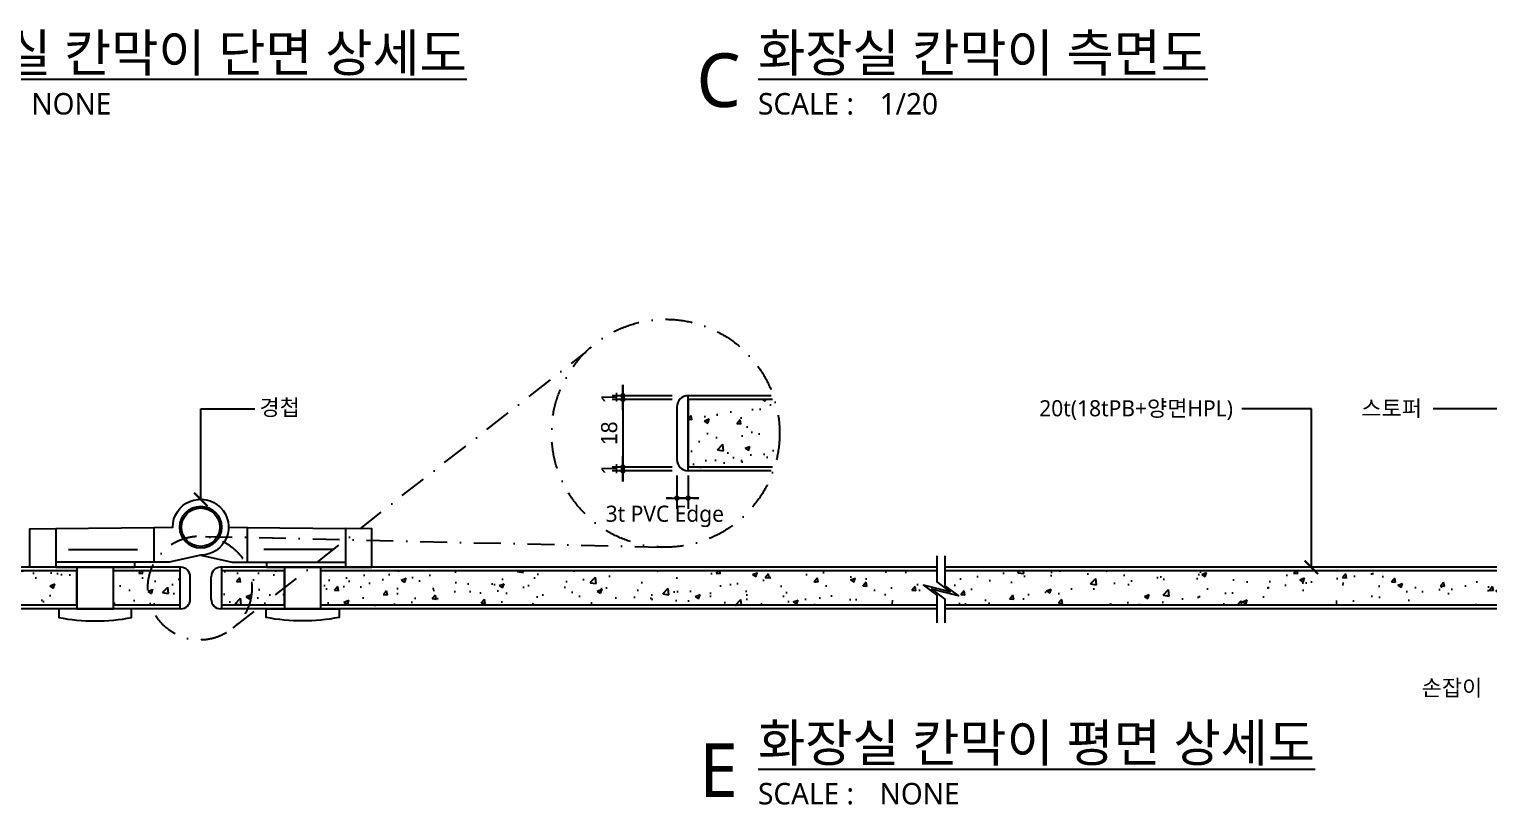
# Model space of a CAD drawing. Header units: millimetres. Extents: x 1125 to 16121, y 592 to 10995.
# Drawn here: x 4563 to 10000, y 864 to 3755 of the extents above; entities that cross this region are included whole.
import ezdxf
from ezdxf.enums import TextEntityAlignment as Align

# ---------------------------------------------------------------- set-up
doc = ezdxf.new("R2010")
doc.units = ezdxf.units.MM
doc.header["$LTSCALE"] = 20
doc.linetypes.add('DASHDOT-AGI', pattern=[10, 5, -2.5, 0, -2.5])
doc.layers.get('Defpoints').update_dxf_attribs({"color": 137})
for name, color, linetype in [('3TXT', 3, 'Continuous'), ('DEFAULT', 4, 'Continuous'), ('DIM', 7, 'Continuous'), ('HAT', 5, 'Continuous'), ('SYM', 7, 'Continuous'), ('SYM-LEAD', 6, 'Continuous'), ('TAG', 6, 'Continuous')]:
    doc.layers.add(name, color=color, linetype=linetype)
doc.styles.add('굴림체(옥산)', font='malgun.ttf')
doc.styles.add('맑은고딕', font='malgun.ttf')
doc.styles.add('스타일1', font='malgun.ttf')
doc.styles.add('스타일2', font='malgun.ttf')
doc.dimstyles.new('CJA-1', dxfattribs={"dimscale": 50, "dimtxt": 3, "dimasz": 1, "dimexe": 2, "dimexo": 3, "dimgap": 1, "dimtad": 1, "dimdec": 0, "dimdsep": 46, "dimlunit": 6, "dimtxsty": '굴림체(옥산)', "dimblk": 'CJDOT', "dimcen": 0.09, "dimclrd": 256, "dimclre": 256, "dimclrt": 3, "dimazin": 2, "dimtfac": 1, "dimtdec": 0, "dimtix": 1, "dimtmove": 2, "dimatfit": 3, "dimldrblk": 'CJDOT', "dimfxl": 1, "dimtolj": 1, "dimtzin": 0, "dimarcsym": 0})
doc.dimstyles.new('DIM-QD 1', dxfattribs={"dimtxt": 3, "dimasz": 1.5, "dimexe": 1, "dimexo": 0, "dimgap": 1, "dimtad": 1, "dimdec": 3, "dimdsep": 46, "dimlunit": 6, "dimtxsty": '굴림체(옥산)', "dimblk1": 'ARCHTICK', "dimblk2": 'ARCHTICK', "dimsah": 1, "dimcen": 0, "dimclrd": 256, "dimclre": 256, "dimclrt": 3, "dimazin": 2, "dimtfac": 1, "dimtdec": 3, "dimtix": 1, "dimtmove": 2, "dimatfit": 3, "dimldrblk": 'ARCHTICK', "dimfxl": 1, "dimtolj": 1, "dimtzin": 0, "dimarcsym": 0})
pattern_1 = [(50, (-141767.73, -26787.91), (182.18467, -15.93909), [19.05, -209.55]), (355, (-141767.73, -26787.91), (-35.24283, 191.05664), [15.24, -167.64]), (100.451, (-141752.55, -26789.24), (146.9425, 175.11669), [16.19, -178.09]), (46.1842, (-141767.73, -26737.1), (271.07904, -42.04233), [28.575, -314.325]), (96.6356, (-141745.14, -26740.61), (237.40423, 247.42556), [24.285, -267.135]), (351.184, (-141767.73, -26737.1), (237.4046, 247.4251), [22.86, -251.46]), (21, (-141742.33, -26749.81), (151.61488, -102.26552), [19.05, -209.55]), (326, (-141742.33, -26749.81), (61.80203, 184.18797), [15.24, -167.64]), (71.4514, (-141729.7, -26758.33), (213.4165, 81.92286), [16.19, -178.09]), (37.5, (-141767.73, -26787.91), (3.088603, 84.55504), [0, -165.608, 0, -170.18, 0, -168.275]), (7.5, (-141767.73, -26787.91), (66.81966, 100.180575), [0, -97.028, 0, -161.798, 0, -64.135]), (327.5, (-141824.37, -26787.91), (135.590595, -5.728744), [0, -63.5, 0, -198.12, 0, -262.89]), (317.5, (-141849.77, -26787.91), (148.12918, 25.42649), [0, -82.55, 0, -131.572, 0, -186.69])]

# ---------------------------------------------------------------- blocks, each defined once
blk = doc.blocks.new('CJDOT')
blk.add_line((-2, 0), (2, 0))
at = {"const_width": 0.5}
blk.add_lwpolyline([(-0.25, 0, 1), (0.25, 0, 1)], format="xyb", close=True, dxfattribs=at)
blk = doc.blocks.new('*D6')
at = {"layer": 'Defpoints', "color": 0, "transparency": 16777216}
for p in [(6774.7, 2375.3), (7017.8, 2389.3), (7017.8, 2375.3)]:
    blk.add_point(p, dxfattribs=at)
at = {"layer": 'DIM', "lineweight": -2, "transparency": 16777216}
for p, q in [((6774.7, 2409.3), (6774.7, 2429.3)), ((6957.8, 2389.3), (6734.7, 2389.3)), ((6957.8, 2375.3), (6734.7, 2375.3)), ((6774.7, 2389.3), (6774.7, 2375.3)), ((6774.7, 2355.3), (6774.7, 2335.3))]:
    blk.add_line(p, q, dxfattribs=at)
at = {"layer": 'DIM', "lineweight": -2, "transparency": 16777216, "xscale": 20, "yscale": 20, "zscale": 20}
for p, rotation in [((6774.7, 2389.3), 270), ((6774.7, 2375.3), 90)]:
    blk.add_blockref('CJDOT', p, dxfattribs=dict(at, rotation=rotation))
at = {"layer": 'DIM', "color": 3, "transparency": 16777216, "insert": (6723.9, 2382.3), "char_height": 60, "attachment_point": 5, "rotation": 90, "style": '맑은고딕'}
blk.add_mtext('\\A1;{\\fGulim|b0|i0|c0|p49;1}', dxfattribs=at)
blk = doc.blocks.new('*D7')
at = {"layer": 'Defpoints', "color": 0, "transparency": 16777216}
for p in [(7017.8, 2375.3), (6774.7, 2123.3), (7017.8, 2123.3)]:
    blk.add_point(p, dxfattribs=at)
at = {"layer": 'DIM', "lineweight": -2, "transparency": 16777216}
for p, q in [((6957.8, 2375.3), (6734.7, 2375.3)), ((6774.7, 2355.3), (6774.7, 2143.3)), ((6957.8, 2123.3), (6734.7, 2123.3))]:
    blk.add_line(p, q, dxfattribs=at)
at = {"layer": 'DIM', "lineweight": -2, "transparency": 16777216, "xscale": 20, "yscale": 20, "zscale": 20}
for p, rotation in [((6774.7, 2375.3), 90), ((6774.7, 2123.3), 270)]:
    blk.add_blockref('CJDOT', p, dxfattribs=dict(at, rotation=rotation))
at = {"layer": 'DIM', "color": 3, "transparency": 16777216, "insert": (6723.9, 2249.3), "char_height": 60, "attachment_point": 5, "rotation": 90, "style": '맑은고딕'}
blk.add_mtext('\\A1;{\\fGulim|b0|i0|c0|p49;18}', dxfattribs=at)
blk = doc.blocks.new('*D8')
at = {"layer": 'Defpoints', "color": 0, "transparency": 16777216}
for p in [(6975.8, 2151.3), (7017.8, 2151.3), (6975.8, 2007.5)]:
    blk.add_point(p, dxfattribs=at)
at = {"layer": 'DIM', "lineweight": -2, "transparency": 16777216}
for p, q in [((6975.8, 2091.3), (6975.8, 1967.5)), ((7017.8, 2091.3), (7017.8, 1967.5)), ((6955.8, 2007.5), (6935.8, 2007.5)), ((7017.8, 2007.5), (6975.8, 2007.5)), ((7037.8, 2007.5), (7057.8, 2007.5))]:
    blk.add_line(p, q, dxfattribs=at)
at = {"layer": 'DIM', "lineweight": -2, "transparency": 16777216, "xscale": 20, "yscale": 20, "zscale": 20}
blk.add_blockref('CJDOT', (6975.8, 2007.5), dxfattribs=at)
at = {"layer": 'DIM', "lineweight": -2, "transparency": 16777216, "xscale": 20, "yscale": 20, "zscale": 20, "rotation": 180}
blk.add_blockref('CJDOT', (7017.8, 2007.5), dxfattribs=at)
blk = doc.blocks.new('*D9')
at = {"layer": 'Defpoints', "color": 0, "transparency": 16777216}
for p in [(7017.8, 2123.3), (6774.7, 2109.3), (7017.8, 2109.3)]:
    blk.add_point(p, dxfattribs=at)
at = {"layer": 'DIM', "lineweight": -2, "transparency": 16777216}
for p, q in [((6957.8, 2123.3), (6734.7, 2123.3)), ((6774.7, 2143.3), (6774.7, 2163.3)), ((6774.7, 2123.3), (6774.7, 2109.3)), ((6957.8, 2109.3), (6734.7, 2109.3)), ((6774.7, 2089.3), (6774.7, 2069.3))]:
    blk.add_line(p, q, dxfattribs=at)
at = {"layer": 'DIM', "lineweight": -2, "transparency": 16777216, "xscale": 20, "yscale": 20, "zscale": 20}
for p, rotation in [((6774.7, 2123.3), 270), ((6774.7, 2109.3), 90)]:
    blk.add_blockref('CJDOT', p, dxfattribs=dict(at, rotation=rotation))
at = {"layer": 'DIM', "color": 3, "transparency": 16777216, "insert": (6723.9, 2116.3), "char_height": 60, "attachment_point": 5, "rotation": 90, "style": '맑은고딕'}
blk.add_mtext('\\A1;{\\fGulim|b0|i0|c0|p49;1}', dxfattribs=at)
blk = doc.blocks.new('dwgtitle')
at = {"layer": '3TXT', "color": 3, "style": '스타일1'}
blk.add_text('SCALE :', height=400, dxfattribs=at).set_placement((523758, 1042197))
for tag, p, height in [('%%UTITLE', (523758, 1042996), 700), ('1/100', (526022, 1042197), 400)]:
    blk.add_attdef(tag, p, '', height=height, dxfattribs=at)
at = {"layer": '3TXT', "color": 6, "style": '스타일2'}
blk.add_attdef('A', text='', height=1000, dxfattribs=at).set_placement((523022, 1042837), align=Align.MIDDLE)
blk = doc.blocks.new('_ArchTick')
at = {"color": 0, "linetype": 'ByBlock', "const_width": 0.15}
blk.add_lwpolyline([(-0.5, -0.5), (0.5, 0.5)], dxfattribs=at)

msp = doc.modelspace()

# ---------------------------------------------------------------- hatches: boundary and pattern name
at = {"layer": 'HAT', "ltscale": 2}
h = msp.add_hatch(dxfattribs=at)
h.set_pattern_fill('AR-CONC', color=256, style=0)
h.set_pattern_definition(pattern_1)
h.paths.add_polyline_path([(7331.9, 2375.3, -0.08521), (7353.6, 2249.3, -0.08521), (7331.9, 2123.3), (7017.8, 2123.3), (7017.8, 2375.3)])
h = msp.add_hatch(dxfattribs=at)
h.set_pattern_fill('AR-CONC', color=256, style=0)
h.set_pattern_definition(pattern_1)
h.paths.add_polyline_path([(4876.6, 1736.7), (4876.6, 1608), (5123.9, 1608), (5123.9, 1736.7)])
h.paths.add_polyline_path([(4741.1, 1608), (4741.1, 1736.7), (4255.7, 1736.7), (4255.7, 1608)])
h = msp.add_hatch(dxfattribs=at)
h.set_pattern_fill('AR-CONC', color=256, style=0)
h.set_pattern_definition(pattern_1)
h.paths.add_polyline_path([(5513.6, 1608), (5513.6, 1736.7), (5279.9, 1736.7), (5279.9, 1608)])
h = msp.add_hatch(dxfattribs=at)
h.set_pattern_fill('AR-CONC', color=256, style=0)
h.set_pattern_definition(pattern_1)
edge = h.paths.add_edge_path()
edge.add_spline(control_points=[(7898.7, 1608), (7899.3, 1611.8), (7905.6, 1642.2), (7930.8, 1679.7), (7930.8, 1722.9), (7928.5, 1736.7)], knot_values=[69.604435, 69.604435, 69.604435, 69.604435, 80.978878, 162.22412, 201.513166, 201.513166, 201.513166, 201.513166], degree=3, periodic=0)
edge.add_line((7928.5, 1736.7), (5649.1, 1736.7))
edge.add_line((5649.1, 1736.7), (5649.1, 1608))
edge.add_line((5649.1, 1608), (7898.7, 1608))
h = msp.add_hatch(dxfattribs=at)
h.set_pattern_fill('AR-CONC', color=256, style=0)
h.set_pattern_definition(pattern_1)
edge = h.paths.add_edge_path()
edge.add_line((10592.9, 1736.7), (8008.5, 1736.7))
edge.add_spline(control_points=[(8008.5, 1736.7), (8010.8, 1722.9), (8010.8, 1679.7), (7985.6, 1642.2), (7979.3, 1611.8), (7978.7, 1608)], knot_values=[69.604435, 69.604435, 69.604435, 69.604435, 108.893481, 190.138723, 201.513166, 201.513166, 201.513166, 201.513166], degree=3, periodic=0)
edge.add_line((7978.7, 1608), (10592.9, 1608))
edge.add_line((10592.9, 1608), (10592.9, 1736.7))

# ---------------------------------------------------------------- linework, layer by layer
at = {"layer": 'DEFAULT', "linetype": 'ByBlock'}
for p, q in [((6975.8, 2347.3), (6975.8, 2151.3)), ((7017.8, 2109.3), (7017.8, 2389.3)), ((7326.7, 2389.3), (7017.8, 2389.3)), ((7017.8, 2375.3), (7017.8, 2123.3)), ((7331.9, 2375.3), (7017.8, 2375.3)), ((7331.9, 2123.3), (7017.8, 2123.3)), ((7326.7, 2109.3), (7017.8, 2109.3)), ((4662.4, 1893.9), (5029, 1898.5)), ((5374.8, 1898.5), (5741.4, 1893.9)), ((4709.7, 1815.9), (4967.1, 1815.9)), ((5694.1, 1815.9), (5436.7, 1815.9)), ((4956.2, 1769.2), (4662.4, 1769.2)), ((5029, 1769.2), (4956.2, 1769.2)), ((7944.2, 1749.7), (5275.9, 1749.7)), ((10592.9, 1749.7), (7974.2, 1749.7)), ((4741.1, 1736.7), (4255.7, 1736.7)), ((5123.9, 1736.7), (4876.6, 1736.7)), ((5513.6, 1736.7), (5279.9, 1736.7)), ((7944.2, 1736.7), (5649.1, 1736.7)), ((10592.9, 1736.7), (7974.2, 1736.7)), ((5127.9, 1595), (2443.3, 1595)), ((4741.1, 1608), (4255.7, 1608)), ((5123.9, 1608), (4876.6, 1608)), ((7944.2, 1595), (5275.9, 1595)), ((5513.6, 1608), (5279.9, 1608)), ((7944.2, 1608), (5649.1, 1608)), ((10592.9, 1608), (7974.2, 1608)), ((11242.9, 1595), (7974.2, 1595))]:
    msp.add_line(p, q, dxfattribs=at)
at = {"layer": 'DEFAULT', "ltscale": 2}
for p, q in [((5127.9, 1749.7), (2443.3, 1749.7)), ((5123.9, 1749.7), (5123.9, 1595)), ((5279.9, 1749.7), (5279.9, 1595)), ((4741.1, 1608), (4741.1, 1736.7)), ((4876.6, 1608), (4876.6, 1736.7)), ((5162.9, 1630), (5162.9, 1714.7)), ((5240.9, 1630), (5240.9, 1714.7)), ((5513.6, 1608), (5513.6, 1736.7)), ((5649.1, 1608), (5649.1, 1736.7))]:
    msp.add_line(p, q, dxfattribs=at)
at = {"layer": 'DEFAULT', "linetype": 'ByBlock'}
for points in [[(5084.9, 1769.2), (5029, 1769.2), (5029, 1898.5), (5097.9, 1899.2, -2.414214), (5201.9, 1795.2), (5084.9, 1769.2)], [(4673, 1595), (4673, 1562.5, 0.095694), (4944.7, 1562.5), (4944.7, 1595), (4673, 1595)], [(5717.2, 1595), (5717.2, 1562.5, -0.095694), (5445.5, 1562.5), (5445.5, 1595), (5717.2, 1595)]]:
    msp.add_lwpolyline(points, format="xyb", dxfattribs=at)
for points in [[(4662.4, 1880.9), (4662.4, 1749.7), (4564.9, 1749.7), (4564.9, 1892.7), (4662.4, 1893.9), (4662.4, 1880.9)], [(5305.9, 1899.2), (5374.8, 1898.5), (5374.8, 1769.2)], [(5447.6, 1769.2), (5447.6, 1749.7), (5838.9, 1749.7), (5838.9, 1892.7), (5741.4, 1893.9), (5741.4, 1749.7)], [(5201.9, 1795.2), (5318.9, 1769.2), (5741.4, 1769.2)], [(4662.4, 1749.7), (4956.2, 1749.7), (4956.2, 1769.2)]]:
    msp.add_lwpolyline(points, dxfattribs=at)
at = {"layer": 'DEFAULT', "ltscale": 2}
for points in [[(4741.1, 1749.7), (4741.1, 1595), (4876.6, 1595), (4876.6, 1749.7)], [(5513.6, 1749.7), (5513.6, 1595), (5649.1, 1595), (5649.1, 1749.7)]]:
    msp.add_lwpolyline(points, dxfattribs=at)
at = {"layer": 'DEFAULT', "linetype": 'ByBlock'}
for radius in [78, 71.5]:
    msp.add_circle((5201.9, 1899.2), radius, dxfattribs=at)
for centre, start, end in [((7017.8, 2347.3), 90, 180), ((7017.8, 2151.3), 180, 270)]:
    msp.add_arc(centre, 42, start, end, dxfattribs=at)
at = {"layer": 'DEFAULT', "ltscale": 2}
for centre, start, end in [((5127.9, 1714.7), 0, 90), ((5275.9, 1714.7), 90, 180), ((5127.9, 1630), 270, 0), ((5275.9, 1630), 180, 270)]:
    msp.add_arc(centre, 35, start, end, dxfattribs=at)
at = {"layer": 'SYM', "color": 3, "linetype": 'DASHDOT-AGI'}
for p, q in [((5322.6, 1523.5), (6630.2, 2546.4)), ((5219.3, 1864.9), (6933.8, 1824.6))]:
    msp.add_line(p, q, dxfattribs=at)
at = {"layer": 'SYM', "color": 6}
for points in [[(7944.2, 1792.9), (7944.2, 1695.4), (7994.2, 1658.1), (7894.2, 1683.1), (7944.2, 1645.6), (7944.2, 1542.3)], [(7974.2, 1792.9), (7974.2, 1680.4), (8024.2, 1643.1), (7924.2, 1668.1), (7974.2, 1630.6), (7974.2, 1542.3)]]:
    msp.add_lwpolyline(points, dxfattribs=at)
at = {"layer": 'SYM', "color": 3, "linetype": 'DASHDOT-AGI'}
for centre, radius in [((6933.8, 2249.3), 424.7), ((5198.7, 1672.3), 193.7)]:
    msp.add_circle(centre, radius, dxfattribs=at)
at = {"layer": 'TAG', "ltscale": 2}
msp.add_line((5202.6, 2002.3), (5202.6, 2340), dxfattribs=at)

# ---------------------------------------------------------------- block references
at = {"layer": 'TAG', "linetype": 'Continuous'}
ref = msp.add_blockref('dwgtitle', (-100633.2, -205002.1), dxfattribs=dict(at, xscale=0.1999999999998181, yscale=0.1999999999998181, zscale=0.1999999999998181))
ref.add_attrib('%%UTITLE', '%%U화장실 칸막이 단면 상세도', (4118.3, 3597.1), dxfattribs={"color": 3, "height": 140, "style": '맑은고딕'})
ref.add_attrib('1/100', 'NONE', (4571.2, 3437.3), dxfattribs={"color": 3, "height": 80, "style": '맑은고딕'})
ref.add_attrib('A', 'D', dxfattribs={"color": 6, "height": 200, "style": '맑은고딕'}).set_placement((3971.3, 3565.3), align=Align.MIDDLE)
ref = msp.add_blockref('dwgtitle', (-97473.5, -205002.1), dxfattribs=dict(at, xscale=0.1999999999998181, yscale=0.1999999999998181, zscale=0.1999999999998181))
ref.add_attrib('%%UTITLE', '%%U화장실 칸막이 측면도', (7278, 3597.1), dxfattribs={"color": 3, "height": 140, "style": '맑은고딕'})
ref.add_attrib('1/100', '1/20', (7730.9, 3437.3), dxfattribs={"color": 3, "height": 80, "style": '맑은고딕'})
ref.add_attrib('A', 'C', dxfattribs={"color": 6, "height": 200, "style": '맑은고딕'}).set_placement((7131, 3565.3), align=Align.MIDDLE)
ref = msp.add_blockref('dwgtitle', (-97473.5, -207573.5), dxfattribs=dict(at, xscale=0.1999999999998181, yscale=0.1999999999998181, zscale=0.1999999999998181))
ref.add_attrib('%%UTITLE', '%%U화장실 칸막이 평면 상세도', (7278, 1025.6), dxfattribs={"color": 3, "height": 140, "style": '맑은고딕'})
ref.add_attrib('1/100', 'NONE', (7730.9, 865.9), dxfattribs={"color": 3, "height": 80, "style": '맑은고딕'})
ref.add_attrib('A', 'E', dxfattribs={"color": 6, "height": 200, "style": '맑은고딕'}).set_placement((7131, 993.8), align=Align.MIDDLE)

# ---------------------------------------------------------------- texts
at = {"layer": 'DIM', "color": 3, "style": '맑은고딕'}
msp.add_text('3t PVC Edge', height=60, dxfattribs=at).set_placement((6710.4, 1919.4))
at = {"layer": 'SYM', "color": 3, "style": '맑은고딕'}
for s, p in [('경첩', (5421, 2315.4)), ('20t(18tPB+양면HPL)', (8325.5, 2312.4)), ('스토퍼', (9525.4, 2312.3)), ('손잡이', (9750.1, 1270.6))]:
    msp.add_text(s, height=60, dxfattribs=at).set_placement(p)

# ---------------------------------------------------------------- dimensions: what is measured, and where the dimension line sits
at = {"layer": 'DIM'}
for base, p1, p2, angle, text, picture, middle in [((6774.7, 2375.3), (7017.8, 2389.3), (7017.8, 2375.3), 90, '{\\fGulim|b0|i0|c0|p49;1}', '*D6', (6723.9, 2382.3)), ((6774.7, 2123.3), (7017.8, 2375.3), (7017.8, 2123.3), 90, '{\\fGulim|b0|i0|c0|p49;18}', '*D7', (6723.9, 2249.3)), ((6774.7, 2109.3), (7017.8, 2123.3), (7017.8, 2109.3), 90, '{\\fGulim|b0|i0|c0|p49;1}', '*D9', (6723.9, 2116.3)), ((6975.8, 2007.5), (7017.8, 2151.3), (6975.8, 2151.3), 180, ' ', '*D8', (6996.8, 2007.5))]:
    dim = msp.add_linear_dim(base=base, p1=p1, p2=p2, angle=angle, text=text, dimstyle='CJA-1', override={"dimscale": 20, "dimtxsty": '맑은고딕'}, dxfattribs=at)
    dim.commit()
    dim.dimension.update_dxf_attribs({"geometry": picture, "text_midpoint": middle})

# ---------------------------------------------------------------- leaders
at = {"layer": 'SYM-LEAD', "color": 6}
for points in [[(5202.6, 2002.3), (5202.6, 2340), (5404, 2340)], [(9339.2, 1749.7), (9339.2, 2340), (9080.4, 2340)], [(10267.9, 1849.8), (10052, 2340), (9793.2, 2340)]]:
    msp.add_leader(points, dimstyle='DIM-QD 1', override={"dimscale": 20, "dimasz": 2.5, "dimtad": 0, "dimclrd": 6}, dxfattribs=at)

doc.saveas('drawing.dxf')
